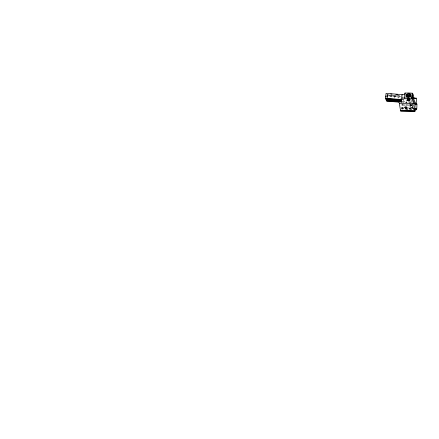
<?xml version="1.0" encoding="UTF-8"?>
<svg xmlns="http://www.w3.org/2000/svg" width="439" height="439" viewBox="0 0 439 439"><rect width="100%" height="100%" fill="white"/><g stroke="black" fill="none" stroke-linecap="round" stroke-linejoin="round"><path stroke-width="0.33" stroke-dasharray="2.19 1.65" d="M387.099 97.463L387.258 96.229L386.786 95.071M398.08 98.331L398.239 97.096L387.258 96.229M415.085 108.96L401.356 108.609L401.465 107.742L413.115 107.978M402.667 98.857L402.898 97.052L404.105 97.074M402.14 109.393L402.53 104.197M402.832 102.216L404.012 102.172L404.242 100.361M412.973 108.054L410.405 107.588L410.635 105.783L410.13 104.537M410.635 105.783L411.53 105.799L411.584 105.387L410.075 101.667M415.157 107.083L415.31 105.876M406.13 100.811L406.668 100.663L406.278 101.014M387.203 95L387.615 94.687L387.061 94.637L387.203 95L400.999 96.092M387.571 95.9L387.983 95.592L387.423 95.543L387.571 95.9L402.684 97.101M401.465 107.742L401.01 107.862L415.398 108.159M401.389 108.68L413.45 108.806M386.946 97.727A1.471 0.313 -88.8 0 1 387.269 95.795L394.551 95.949A1.471 0.313 -88.8 0 1 394.809 98.078M402.804 98.396L400.061 98.336L399.896 97.924A1.844 0.801 7.3 0 0 398.239 97.096M404.912 98.824L406.278 98.857M405.082 98.912L406.893 98.945M402.464 101.864L405.202 101.919M407.941 101.98L412.051 102.062M402.327 104.455L413.291 104.68M400.944 104.932L409.395 105.108L410.405 107.588M411.584 105.387L414.46 105.448M402.662 105.283L412.94 105.492M401.356 108.609L413.686 108.861M405.565 109.465L413.785 109.635M405.801 109.52L414.026 109.69M387.061 94.637L397.075 95.439M397.569 95.472L402.168 95.834M387.423 95.543L402.536 96.739M406.591 101.118L406.251 100.986M410.652 98.984L412.166 102.704M412.413 103.324L413.17 105.184M409.845 97.535L411.859 102.496M412.111 103.116L413.121 105.596M412.364 106.99L412.682 107.774M409.768 101.458L410.273 102.699M410.525 103.319L411.53 105.799M408.78 101.404L409.79 103.884M410.042 104.504L411.299 107.61M409.236 103.055L411.25 108.021M402.898 97.052L403.792 99.258M406.695 106.562L406.86 106.979M402.892 99.412L404.012 102.172M404.95 107.39L405.115 107.807M413.187 106.331A0.554 0.483 -22.1 0 0 412.457 106.463A0.554 0.483 -22.1 0 0 412.468 107.127A0.598 0.521 -22.1 0 0 413.22 107.121A0.554 0.483 -22.1 0 1 412.468 107.127A0.598 0.521 -22.1 0 1 412.413 106.419A0.598 0.521 -22.1 0 1 413.209 106.276M413.264 108.021A0.554 0.483 -22.1 0 1 412.638 107.593A0.554 0.483 -22.1 0 1 413.247 107.045M413.275 108.082A0.598 0.521 -22.1 0 1 412.605 107.621A0.598 0.521 -22.1 0 1 413.258 107.028M394.26 98.226A1.471 0.313 -88.8 0 1 394.551 95.949M387.269 95.795A1.471 0.313 -88.8 0 1 387.56 97.562M386.858 96.876A1.932 0.412 -88.8 0 1 387.379 95.373A1.932 0.412 -88.8 0 1 387.653 97.656M405.641 108.219A0.966 0.845 -22.1 0 0 406.931 107.187A0.966 0.845 -22.1 0 0 405.4 106.765A0.966 0.845 -22.1 0 0 405.641 108.219M405.471 107.807A0.966 0.845 -22.1 0 0 406.761 106.77A0.966 0.845 -22.1 0 0 405.23 106.353A0.966 0.845 -22.1 0 0 405.471 107.807M405.614 108.318A1.059 0.927 -22.1 0 0 407.03 107.187A1.059 0.927 -22.1 0 0 405.351 106.726A1.059 0.927 -22.1 0 0 405.614 108.318"/><path stroke-width="0.66" d="M407.699 100.301L407.507 100.586L407.052 98.424L407.771 98.44L408.275 100.619L408.599 98.962M409.296 98.473C408.907 100.284 410.909 102.024 409.296 98.473L408.555 98.682L409.033 100.619L409.225 100.328M408.934 96.333L408.413 95.049L409.219 95.065L409.741 96.35L408.934 96.333L409.099 94.95M416.106 109.805L415.854 108.038L415.398 108.159L414.976 111.281L400.593 110.985L399.265 102.858A1.844 0.801 7.3 0 0 397.608 102.035L386.627 101.162L385.453 98.27L386.084 93.331L402.113 94.605A3.682 1.602 7.3 0 0 405.038 93.024L412.232 93.172L414.449 98.638L416.232 98.16C417.198 99.949 415.601 102.024 416.381 103.922L416.49 103.055L416.715 104.751C417.006 100.943 417.012 110.184 416.529 109.69L414.74 109.772M385.453 98.27L401.487 99.538L402.113 94.605M401.487 99.538A3.682 1.602 7.3 0 0 404.412 97.957L405.038 93.024M406.997 94.632L406.097 94.615L405.866 96.421L406.766 96.443L406.717 96.854L409.592 96.915L409.642 96.503L410.542 96.52L410.772 94.709L409.878 94.692L409.927 94.281L407.052 94.22L408.007 97.112M400.593 110.985L415.003 111.237L413.823 103.571L411.601 98.111L412.232 93.172M411.826 98.111L412.023 96.547L412.561 96.558L412.495 98.451L412.095 98.775L411.826 98.111L412.495 98.451M412.15 95.559L412.347 94.001L412.885 94.012L412.825 95.9L412.419 96.223L412.15 95.559L412.825 95.9M412.419 96.223L412.55 95.181M412.364 98.122L412.561 96.558M412.687 95.57L412.885 94.012M407.71 93.293L407.952 93.079M408.429 93.304L408.671 93.095M409.241 93.32L409.483 93.112M409.96 93.337L410.202 93.128M405.927 102.375C406.13 101.848 407.447 102.556 406.635 102.605M412.292 97.211L412.698 96.893M401.169 99.867L400.763 100.174L401.317 100.224L401.169 99.867L386.062 98.665L386.21 99.027L401.317 100.224M401.537 100.767L401.131 101.08L401.685 101.129L401.537 100.767L386.43 99.571L386.578 99.933L401.685 101.129M401.904 101.672L401.498 101.98L402.053 102.035L401.904 101.672L386.797 100.476L386.946 100.838L402.053 102.035M406.24 102.199L405.938 102.43M409.077 95.181L409.889 95.197M413.489 98.1L416.232 98.16M404.412 97.957L411.601 98.111M407.93 98.83L408.736 98.846L408.577 98.457M408.643 99.691L409.362 99.708M407.458 100.509L408.177 100.526M408.989 100.542L409.708 100.553M415.557 103.423L412.951 97.156L412.786 98.923L415.327 105.228C416.348 104.992 415.151 101.903 414.378 103.747M399.435 103.275L413.823 103.571M414.822 108.834L416.188 108.861M415.157 109.662L416.529 109.69M400.269 110.194L414.657 110.496M386.21 99.027L386.578 99.049L386.062 98.665M386.578 99.933L386.94 99.955L386.43 99.571M386.946 100.838L387.308 100.855L386.797 100.476M390.628 94.05L391.978 94.16M395.89 94.462L397.86 94.615M409.927 94.281L410.684 96.141M409.878 94.692L410.63 96.553M407.052 94.22L408.308 97.321M407.771 98.44L408.451 100.114M406.097 94.615L407.123 97.14M386.139 98.973A1.932 0.412 -88.8 0 1 386.051 98.693M385.958 96.854A1.932 0.412 -88.8 0 1 386.073 95.96"/></g></svg>
